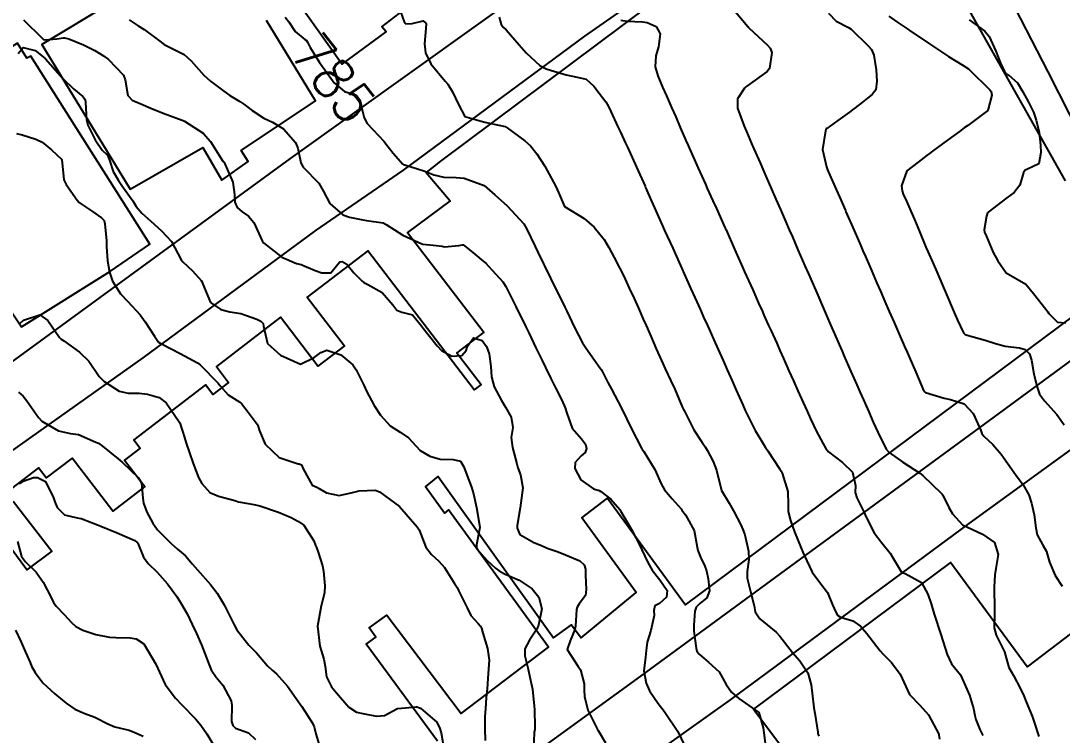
# Model space of a CAD drawing. Header units: metres. Extents: x 318500 to 325275, y 7408834 to 7428799.
# Drawn here: x 321521.6 to 321625.1, y 7423333.9 to 7423404.9 of the extents above; entities that cross this region are included whole.
import ezdxf
from ezdxf.enums import TextEntityAlignment as Align

# ---------------------------------------------------------------- set-up
doc = ezdxf.new("R2010")
doc.units = ezdxf.units.M
doc.header["$MEASUREMENT"] = 0
for name, color, linetype in [('Cotas', 45, 'Continuous'), ('Curvas de Nivel 1m', 11, 'Continuous'), ('Curvas de Nivel 5m', 15, 'Continuous'), ('Edificações', 30, 'Continuous'), ('Vias Primárias', 230, 'Continuous')]:
    doc.layers.add(name, color=color, linetype=linetype)
doc.styles.add('Style-STANDARD', font='STANDARD.shx')

msp = doc.modelspace()

# ---------------------------------------------------------------- linework, layer by layer
at = {"layer": 'Curvas de Nivel 1m', "flags": 128}
for points, elevation in [([(321559.02, 7423406.68), (321559.7, 7423404.81), (321559.76, 7423404.67), (321559.84, 7423404.61), (321560.49, 7423404.66), (321561.57, 7423404.92), (321561.84, 7423404.69), (321561.86, 7423404.64), (321561.84, 7423404.16), (321561.7, 7423402.64), (321561.81, 7423401.74), (321562.32, 7423400.63), (321563.76, 7423398.92), (321564.02, 7423398.61), (321564.49, 7423397.86), (321565.09, 7423396.6), (321565.72, 7423395.4), (321567.35, 7423394.94), (321567.71, 7423394.85), (321569.11, 7423394.54), (321569.71, 7423394.42), (321569.94, 7423394.29), (321571.69, 7423392.99), (321572.23, 7423392.5), (321572.89, 7423391.71), (321573.66, 7423390.48), (321574.75, 7423388.46), (321575.04, 7423387.87), (321575.61, 7423386.45), (321577.59, 7423385.26), (321578.56, 7423384.42), (321579.56, 7423383.2), (321580.04, 7423382.39), (321580.55, 7423381.39), (321581.09, 7423380.38), (321581.52, 7423379.53), (321582.05, 7423378.36), (321582.54, 7423377.31), (321582.97, 7423376.35), (321583.46, 7423375.28), (321583.74, 7423374.64), (321583.87, 7423374.34), (321584.21, 7423373.57), (321584.75, 7423372.33), (321585.4, 7423370.86), (321585.65, 7423370.32), (321586.2, 7423369.13), (321586.58, 7423368.3), (321587.34, 7423366.57), (321587.46, 7423366.29), (321587.58, 7423366.05), (321588.48, 7423364.28), (321589.3, 7423363.01), (321589.61, 7423362.58), (321589.8, 7423362.26), (321590.4, 7423361.13), (321590.75, 7423360.25), (321591.23, 7423358.24), (321591.99, 7423357), (321592.43, 7423356.22), (321593.19, 7423354.78), (321593.43, 7423354.21), (321593.55, 7423353.83), (321593.92, 7423352.2), (321593.97, 7423351.38), (321593.79, 7423350.2), (321593.79, 7423349.54), (321594.13, 7423348.2), (321594.48, 7423346.79), (321594.57, 7423346.19), (321595.06, 7423345.49), (321595.77, 7423344.89), (321596.67, 7423344.17), (321597.04, 7423343.77), (321598.28, 7423342.14), (321599.01, 7423341.33), (321599.82, 7423340.12), (321600.15, 7423338.95), (321600.24, 7423338.12), (321600.42, 7423336.64), (321600.5, 7423336.11), (321600.81, 7423334.22), (321600.83, 7423334.11), (321600.92, 7423333.84)], 784), ([(321592.27, 7423406.24), (321593.85, 7423404.34), (321593.9, 7423404.27), (321593.95, 7423404.22), (321595.82, 7423402.5), (321596.09, 7423402.19), (321596.23, 7423401.77), (321596.02, 7423400.19), (321595.79, 7423399.89), (321594.58, 7423399.01), (321593.77, 7423398.42), (321593.66, 7423398.34), (321593.52, 7423398.22), (321592.83, 7423397.15), (321592.84, 7423396.23), (321593.48, 7423394.46), (321593.58, 7423394.22), (321593.71, 7423393.93), (321594.23, 7423392.74), (321594.46, 7423392.21), (321595.08, 7423390.79), (321595.34, 7423390.19), (321595.65, 7423389.48), (321596.21, 7423388.18), (321596.64, 7423387.2), (321597.09, 7423386.17), (321597.59, 7423385.02), (321597.97, 7423384.16), (321598.28, 7423383.44), (321598.84, 7423382.15), (321599.53, 7423380.56), (321599.66, 7423380.27), (321599.72, 7423380.14), (321599.88, 7423379.78), (321600.6, 7423378.12), (321601.47, 7423376.11), (321602.08, 7423374.72), (321602.35, 7423374.1), (321603.07, 7423372.44), (321603.23, 7423372.08), (321603.41, 7423371.65), (321604.1, 7423370.07), (321604.68, 7423368.76), (321604.99, 7423368.06), (321605.36, 7423367.26), (321605.89, 7423366.05), (321606.33, 7423365.04), (321606.78, 7423364.04), (321606.95, 7423363.68), (321607.3, 7423362.98), (321607.62, 7423362.35), (321607.91, 7423362.02), (321609.28, 7423361.06), (321610.94, 7423359.98), (321611.26, 7423359.74), (321613.11, 7423357.95), (321613.17, 7423357.89), (321613.23, 7423357.78), (321613.84, 7423356.56), (321614.2, 7423355.94), (321615.19, 7423354.82), (321617.18, 7423353.9), (321618.37, 7423353.08), (321618.74, 7423351.88), (321618.51, 7423350.51), (321618.41, 7423349.88), (321618.36, 7423348.63), (321618.35, 7423347.88), (321618.38, 7423347.17), (321618.37, 7423345.88), (321618.35, 7423344.59), (321618.53, 7423343.88), (321619.04, 7423342.88), (321619.39, 7423342.23), (321619.47, 7423341.86), (321619.82, 7423340.67), (321620.27, 7423339.85), (321620.98, 7423338.55), (321621.3, 7423337.84), (321621.53, 7423337.26), (321622.11, 7423335.82), (321622.33, 7423335.22), (321622.78, 7423333.81)], 781), ([(321521.84, 7423405.03), (321523.73, 7423403.15), (321523.82, 7423403.07), (321523.95, 7423403.02), (321525.14, 7423403.13), (321525.82, 7423403.22), (321525.92, 7423403.22), (321526.33, 7423403.11), (321527.81, 7423402.54), (321528.93, 7423401.95), (321529.8, 7423401.42), (321530.28, 7423401.06), (321531.77, 7423399.5), (321531.93, 7423399.04), (321532.22, 7423397.5), (321532.63, 7423397.03), (321533.73, 7423396.56), (321534.51, 7423396.22), (321535.72, 7423395.73), (321537.61, 7423395.06), (321537.71, 7423395.02), (321537.83, 7423394.96), (321539.69, 7423393.76), (321540.44, 7423392.92), (321541.66, 7423390.98), (321541.69, 7423390.94), (321541.74, 7423390.91), (321541.86, 7423390.71), (321542.66, 7423388.89), (321542.83, 7423387.67), (321542.85, 7423386.89), (321543.08, 7423386.38), (321543.59, 7423385.94), (321544.21, 7423385.49), (321544.73, 7423384.86), (321545.55, 7423383.05), (321545.7, 7423382.85), (321547.53, 7423381.42), (321548.98, 7423380.81), (321549.43, 7423380.71), (321549.52, 7423380.68), (321550.83, 7423380.1), (321551.51, 7423379.87), (321552.39, 7423379.88), (321553.1, 7423380.75), (321553.3, 7423380.98), (321553.52, 7423380.99), (321553.97, 7423380.74), (321554.67, 7423379.89), (321555.5, 7423379.03), (321555.68, 7423378.9), (321556.08, 7423378.71), (321557.49, 7423377.93), (321558.57, 7423376.68), (321558.96, 7423376.17), (321559.46, 7423375.96), (321560.51, 7423375.71), (321561.38, 7423374.64), (321561.45, 7423374.53), (321562.98, 7423372.62), (321563.41, 7423372.14), (321564.41, 7423371.59), (321565.41, 7423371.66), (321565.84, 7423372.16), (321565.99, 7423372.58), (321566.58, 7423373.42), (321567.43, 7423373.15), (321567.86, 7423372.55), (321568.12, 7423371.84), (321568.31, 7423370.55), (321568.38, 7423369.54), (321568.63, 7423368.54), (321569.35, 7423367.19), (321569.75, 7423366.53), (321570.32, 7423365.53), (321570.49, 7423364.52), (321570.31, 7423363.51), (321570.47, 7423362.52), (321570.87, 7423360.91), (321570.99, 7423360.51), (321571.25, 7423359.79), (321571.47, 7423358.51), (321571.21, 7423356.51), (321570.92, 7423354.78), (321570.92, 7423354.51), (321571.17, 7423353.88), (321572.56, 7423353.09), (321573.16, 7423352.84), (321573.99, 7423352.47), (321574.89, 7423352.19), (321575.15, 7423352.1), (321575.74, 7423351.85), (321577.14, 7423351.25), (321577.57, 7423350.86), (321577.71, 7423350.42), (321577.71, 7423349.83), (321577.77, 7423348.42), (321577.7, 7423347.81), (321577.08, 7423346.99), (321576.87, 7423346.64), (321576.83, 7423346.43), (321576.71, 7423344.78), (321576.65, 7423344.43), (321576.18, 7423343.29), (321575.9, 7423342.44), (321576.99, 7423340.76), (321577.2, 7423340.43), (321577.57, 7423339.02), (321577.59, 7423338.42), (321577.6, 7423337.78), (321577.95, 7423336.41), (321578.91, 7423334.5), (321578.96, 7423334.4), (321579.69, 7423333.18)], 787), ([(321532.34, 7423405.03), (321533.23, 7423404.42), (321533.83, 7423404.04), (321535.25, 7423403), (321535.81, 7423402.56), (321536.62, 7423402.17), (321537.8, 7423401.57), (321538.52, 7423400.95), (321539.77, 7423399.53), (321540.43, 7423398.92), (321541.75, 7423397.94), (321542.36, 7423397.51), (321543.35, 7423396.89), (321543.74, 7423396.63), (321544.58, 7423396.01), (321545.72, 7423395.25), (321546.58, 7423394.84), (321547.7, 7423394.18), (321548.89, 7423392.81), (321549.11, 7423392.25), (321549.42, 7423390.8), (321549.65, 7423390.39), (321551.21, 7423388.78), (321551.62, 7423388.02), (321552.29, 7423386.76), (321553.59, 7423385.63), (321554.25, 7423385.4), (321555.58, 7423385.15), (321555.95, 7423385.08), (321557.58, 7423384.85), (321557.88, 7423384.69), (321559.56, 7423383.6), (321561.43, 7423382.77), (321561.55, 7423382.73), (321562.58, 7423382.62), (321563.45, 7423382.51), (321563.55, 7423382.49), (321563.7, 7423382.45), (321565.13, 7423382.59), (321565.5, 7423382.65), (321565.55, 7423382.64), (321565.65, 7423382.59), (321566.7, 7423381.73), (321567.53, 7423381.03), (321567.79, 7423380.82), (321568.08, 7423380.55), (321569.51, 7423378.99), (321569.79, 7423378.53), (321570.09, 7423377.92), (321570.79, 7423376.52), (321571.46, 7423375.18), (321571.68, 7423374.73), (321571.79, 7423374.5), (321572.1, 7423373.84), (321572.75, 7423372.49), (321573.4, 7423371.15), (321573.73, 7423370.47), (321574.28, 7423369.37), (321574.73, 7423368.46), (321575.35, 7423367.21), (321575.69, 7423366.45), (321575.85, 7423365.93), (321576.39, 7423364.44), (321577.3, 7423363.39), (321577.73, 7423362.86), (321577.82, 7423362.42), (321577.68, 7423362.02), (321577.28, 7423361.7), (321576.67, 7423361.04), (321576.65, 7423360.44), (321577.24, 7423359.29), (321578.51, 7423358.41), (321579.06, 7423358.23), (321579.23, 7423358.16), (321580.22, 7423357.38), (321581.12, 7423356.37), (321581.21, 7423356.23), (321582.3, 7423354.36), (321583.16, 7423352.7), (321583.32, 7423352.35), (321583.9, 7423351.1), (321584.35, 7423350.33), (321585.12, 7423349.36), (321585.82, 7423348.31), (321585.76, 7423347.64), (321585.08, 7423347.02), (321584.62, 7423346.78), (321584.52, 7423346.33), (321584.54, 7423345.81), (321584.2, 7423344.33), (321583.85, 7423343.16), (321583.73, 7423342.34), (321583.67, 7423341.68), (321583.53, 7423340.34), (321583.73, 7423339.09), (321584.09, 7423338.33), (321584.95, 7423337.07), (321585.52, 7423336.31), (321586.91, 7423334.29), (321587.84, 7423332.28)], 786), ([(321569.13, 7423405.27), (321569.32, 7423404.54), (321569.57, 7423404.26), (321569.83, 7423404.03), (321571.12, 7423402.52), (321571.81, 7423401.73), (321573.16, 7423400.49), (321573.79, 7423400.16), (321574.25, 7423400.01), (321575.78, 7423399.55), (321576.9, 7423399.31), (321577.77, 7423399.11), (321578.54, 7423398.42), (321579.08, 7423397.73), (321579.74, 7423396.85), (321580, 7423396.4), (321580.24, 7423395.89), (321580.94, 7423394.38), (321581.18, 7423393.86), (321581.69, 7423392.77), (321581.88, 7423392.37), (321582.04, 7423392.01), (321582.78, 7423390.36), (321583.63, 7423388.48), (321583.69, 7423388.35), (321584.28, 7423387.01), (321584.58, 7423386.34), (321585.36, 7423384.54), (321585.46, 7423384.32), (321585.58, 7423384.07), (321586.39, 7423382.31), (321586.75, 7423381.51), (321587.29, 7423380.29), (321587.52, 7423379.76), (321588.19, 7423378.28), (321588.78, 7423376.98), (321589.1, 7423376.27), (321589.22, 7423376.02), (321589.46, 7423375.47), (321589.83, 7423374.64), (321590, 7423374.26), (321590.49, 7423373.2), (321590.92, 7423372.25), (321591.4, 7423371.16), (321591.81, 7423370.23), (321592.29, 7423369.14), (321592.7, 7423368.22), (321593.35, 7423366.75), (321593.59, 7423366.21), (321593.81, 7423365.73), (321594.57, 7423364.2), (321595.3, 7423363), (321595.62, 7423362.51), (321595.83, 7423362.18), (321597.05, 7423360.38), (321597.18, 7423360.16), (321597.26, 7423359.98), (321597.82, 7423358.15), (321597.88, 7423356.82), (321597.88, 7423356.15), (321598.08, 7423355.27), (321598.51, 7423354.14), (321599.16, 7423352.51), (321599.33, 7423352.13), (321599.47, 7423351.81), (321600.25, 7423350.12), (321601.11, 7423348.98), (321601.76, 7423348.1), (321602.28, 7423346.9), (321602.64, 7423346.09), (321602.81, 7423345.83), (321603.07, 7423345.66), (321604.3, 7423345.3), (321605.06, 7423344.78), (321605.68, 7423344.04), (321607.02, 7423342.3), (321607.28, 7423342.03), (321608.15, 7423341.16), (321609, 7423340), (321609.94, 7423337.99), (321610.95, 7423336.92), (321611.83, 7423335.96), (321612.83, 7423334.04), (321612.86, 7423333.95), (321612.91, 7423333.53)], 783), ([(321581.24, 7423404.99), (321581.85, 7423404.88), (321583.38, 7423404.83), (321583.85, 7423404.76), (321584.73, 7423404.34), (321585.14, 7423403.63), (321584.97, 7423402.33), (321584.7, 7423401.44), (321584.63, 7423400.34), (321584.89, 7423399.44), (321585.38, 7423398.33), (321585.76, 7423397.46), (321586.26, 7423396.31), (321586.68, 7423395.36), (321587.14, 7423394.31), (321587.7, 7423393.02), (321587.91, 7423392.52), (321588.01, 7423392.3), (321588.28, 7423391.7), (321588.91, 7423390.28), (321589.64, 7423388.67), (321589.82, 7423388.27), (321590.38, 7423387.03), (321590.73, 7423386.25), (321591.58, 7423384.37), (321591.64, 7423384.24), (321591.69, 7423384.13), (321592.52, 7423382.23), (321593.31, 7423380.44), (321593.41, 7423380.22), (321593.53, 7423379.97), (321594.34, 7423378.2), (321595.03, 7423376.64), (321595.23, 7423376.19), (321595.3, 7423376.02), (321595.46, 7423375.66), (321595.92, 7423374.65), (321596.13, 7423374.18), (321596.73, 7423372.87), (321597.04, 7423372.17), (321597.41, 7423371.36), (321597.94, 7423370.15), (321598.38, 7423369.14), (321598.83, 7423368.14), (321599.35, 7423367), (321599.76, 7423366.13), (321600.1, 7423365.35), (321600.68, 7423364.12), (321601.3, 7423362.96), (321601.6, 7423362.41), (321601.88, 7423362.1), (321603.27, 7423361.02), (321604.26, 7423360.06), (321604.55, 7423358.75), (321604.53, 7423358.06), (321604.68, 7423357.51), (321605.21, 7423356.46), (321605.42, 7423356.05), (321605.58, 7423355.67), (321606.41, 7423354.04), (321607.17, 7423353.04), (321607.99, 7423352.02), (321608.43, 7423351.3), (321609.13, 7423350.13), (321609.21, 7423350.08), (321609.51, 7423349.99), (321611.12, 7423349.09), (321611.75, 7423347.96), (321612.07, 7423346.98), (321612.38, 7423345.96), (321613.05, 7423343.95), (321613.69, 7423341.94), (321614.11, 7423341.03), (321615, 7423339.92), (321615.88, 7423337.91), (321616.28, 7423336.57), (321616.43, 7423335.9), (321616.54, 7423335.5), (321616.93, 7423334.51), (321617.21, 7423333.89)], 782), ([(321607.86, 7423405.37), (321608.67, 7423404.83), (321609.85, 7423404.03), (321609.9, 7423404), (321611.83, 7423402.68), (321612.9, 7423401.96), (321613.81, 7423401.37), (321615.18, 7423400.55), (321615.79, 7423400.15), (321616.03, 7423399.92), (321617.77, 7423398.19), (321617.92, 7423398.05), (321618.04, 7423397.9), (321618.12, 7423397.54), (321617.74, 7423396.13), (321617.67, 7423395.97), (321617.59, 7423395.9), (321616.53, 7423395.11), (321615.72, 7423394.52), (321615.37, 7423394.27), (321614.91, 7423393.93), (321613.7, 7423393.05), (321612.23, 7423391.97), (321611.92, 7423391.74), (321611.68, 7423391.56), (321610.79, 7423390.87), (321609.66, 7423390), (321609.14, 7423388.51), (321609.19, 7423388.01), (321609.31, 7423387.69), (321609.62, 7423387), (321610.06, 7423386), (321610.41, 7423385.18), (321610.91, 7423383.99), (321611.56, 7423382.44), (321611.76, 7423381.98), (321612.3, 7423380.73), (321612.63, 7423379.96), (321613.5, 7423377.95), (321614.38, 7423375.94), (321614.71, 7423375.18), (321615.3, 7423373.92), (321615.45, 7423373.76), (321615.67, 7423373.69), (321617.44, 7423373.19), (321618.48, 7423372.84), (321619.43, 7423372.59), (321620.87, 7423372.41), (321621.43, 7423372.24), (321621.87, 7423371.84), (321622.06, 7423371.19), (321622.3, 7423369.83), (321622.6, 7423368.6), (321622.87, 7423367.82), (321623.36, 7423367.16), (321624.57, 7423365.8), (321625.32, 7423364.77)], 779), ([(321615.86, 7423405.03), (321617.43, 7423403.9), (321617.84, 7423403.37), (321618.5, 7423401.89), (321618.96, 7423400.72), (321619.37, 7423399.88), (321619.57, 7423399.66), (321619.79, 7423399.5), (321620.66, 7423398.74), (321621.21, 7423397.85), (321621.75, 7423396.83), (321622.26, 7423395.83), (321622.53, 7423395.03), (321622.83, 7423393.83), (321622.97, 7423392.55), (321623, 7423391.83), (321622.79, 7423390.71), (321621.66, 7423390.16), (321621.42, 7423390.09), (321621.26, 7423389.85), (321620.9, 7423388.59), (321620.32, 7423387.86), (321619.62, 7423387.34), (321617.74, 7423385.9), (321617.69, 7423385.82), (321617.6, 7423385.49), (321617.34, 7423384.14), (321617.39, 7423383.9), (321617.57, 7423383.47), (321618.26, 7423381.89), (321618.71, 7423381.05), (321619.53, 7423379.87), (321621.51, 7423378.74), (321622.26, 7423377.83), (321623.48, 7423376.25), (321623.67, 7423376.01), (321623.79, 7423375.82), (321624.63, 7423374.97), (321625.46, 7423374.89)], 778), ([(321521.31, 7423401.67), (321521.81, 7423402.25), (321523.01, 7423401.95), (321523.79, 7423401.35), (321524.02, 7423401.15), (321525.76, 7423399.18), (321525.81, 7423399.12), (321526.79, 7423398.15), (321527.74, 7423397.38), (321527.96, 7423397.09), (321528.01, 7423396.81), (321528.09, 7423395.09), (321528.24, 7423394.54), (321528.95, 7423393.08), (321529.67, 7423392.07), (321530.17, 7423391.57), (321530.39, 7423391.06), (321530.75, 7423389.94), (321531.27, 7423389.05), (321531.62, 7423388.56), (321532.71, 7423387.02), (321533.05, 7423386.47), (321533.59, 7423385.8), (321534.51, 7423385), (321535.57, 7423384.06), (321536.54, 7423382.98), (321537.52, 7423381.17), (321537.67, 7423380.96), (321538.64, 7423380.07), (321539.5, 7423379.12), (321539.61, 7423378.93), (321539.66, 7423378.76), (321540.42, 7423376.92), (321541.46, 7423376.22), (321542.34, 7423376.01), (321543.45, 7423375.83), (321545.04, 7423375.26), (321545.44, 7423375.06), (321545.66, 7423374.85), (321545.71, 7423374.58), (321546.08, 7423372.84), (321547.4, 7423371.69), (321549.39, 7423370.8), (321550.73, 7423371.45), (321551.41, 7423371.97), (321552, 7423372.18), (321553.4, 7423371.72), (321554.58, 7423370.73), (321554.91, 7423370.25), (321555.38, 7423369.32), (321555.58, 7423368.92), (321555.67, 7423368.72), (321555.95, 7423368.12), (321556.69, 7423366.7), (321557.33, 7423365.72), (321558.3, 7423364.68), (321559.3, 7423364.03), (321560.13, 7423363.49), (321560.88, 7423362.65), (321561.28, 7423362.23), (321562.25, 7423361.65), (321563.27, 7423361.36), (321564.54, 7423361.33), (321565.27, 7423361.15), (321565.63, 7423360.58), (321565.86, 7423359.97), (321566.37, 7423358.57), (321566.57, 7423357.92), (321566.89, 7423356.56), (321567.18, 7423354.8), (321567.2, 7423354.56), (321567.21, 7423354.53), (321567.18, 7423354.39), (321566.86, 7423352.86), (321566.88, 7423352.56), (321566.97, 7423352.39), (321567.15, 7423352.18), (321567.91, 7423351.32), (321568.76, 7423350.54), (321569.13, 7423350.25), (321569.66, 7423349.98), (321571.11, 7423349.33), (321572.4, 7423348.49), (321573.09, 7423347.66), (321573.36, 7423346.48), (321573.05, 7423344.85), (321572.87, 7423344.48), (321572.16, 7423343.37), (321571.69, 7423342.5), (321571.68, 7423341.83), (321572.01, 7423340.49), (321572.19, 7423339.7), (321572.43, 7423338.49), (321572.61, 7423336.82), (321572.63, 7423336.48), (321572.68, 7423334.72), (321572.67, 7423334.48), (321572.62, 7423334.2), (321572.53, 7423332.49)], 788), ([(321521.14, 7423393.73), (321521.69, 7423393.57), (321523.06, 7423393.16), (321523.68, 7423392.85), (321524.62, 7423392.09), (321525.66, 7423391.12), (321525.86, 7423389.12), (321526.09, 7423388.64), (321527.18, 7423387.1), (321527.37, 7423386.86), (321527.6, 7423386.69), (321528.7, 7423385.97), (321529.58, 7423385.33), (321529.73, 7423385.21), (321529.84, 7423385.07), (321529.91, 7423384.73), (321530.1, 7423383.06), (321530.1, 7423382.5), (321530.17, 7423381.06), (321530.38, 7423379.93), (321530.67, 7423379.05), (321531.48, 7423377.78), (321532.22, 7423377.03), (321533.45, 7423375.7), (321533.93, 7423375.01), (321534.85, 7423373.57), (321535.26, 7423372.99), (321535.42, 7423372.87), (321535.63, 7423372.77), (321537.4, 7423371.87), (321539.14, 7423370.93), (321539.39, 7423370.74), (321541.18, 7423368.91), (321541.36, 7423368.68), (321542.19, 7423367.74), (321543.34, 7423367.02), (321543.43, 7423366.97), (321543.51, 7423366.88), (321544.17, 7423366.03), (321545.07, 7423364.85), (321545.15, 7423364.69), (321545.3, 7423364.17), (321545.86, 7423362.84), (321547.27, 7423361.54), (321549.15, 7423360.91), (321549.26, 7423360.9), (321549.47, 7423360.8), (321549.65, 7423360.4), (321550.55, 7423358.78), (321551.01, 7423358.56), (321551.23, 7423358.45), (321551.96, 7423358.02), (321553.22, 7423357.74), (321554.55, 7423358.06), (321555.22, 7423358.22), (321556.8, 7423358.28), (321557.22, 7423358.12), (321559.21, 7423356.67), (321560.99, 7423354.64), (321561.18, 7423354.32), (321561.85, 7423352.63), (321562.39, 7423351.87), (321563.14, 7423351.21), (321563.69, 7423350.6), (321564.7, 7423349), (321564.94, 7423348.59), (321565.1, 7423348.32), (321565.95, 7423346.58), (321566.31, 7423345.82), (321567.05, 7423345.02), (321567.27, 7423344.77), (321567.36, 7423344.56), (321567.51, 7423344.08), (321567.97, 7423342.55), (321568.14, 7423341.4), (321568.08, 7423340.54), (321568, 7423339.56), (321567.93, 7423338.55), (321567.84, 7423337.66), (321567.76, 7423336.55), (321567.7, 7423335.78), (321567.69, 7423334.55), (321567.75, 7423333.4)], 789), ([(321521.35, 7423368.02), (321521.79, 7423367.61), (321522.18, 7423367.16), (321523.32, 7423365.49), (321523.67, 7423365.14), (321525.3, 7423364.16), (321526.5, 7423363.9), (321527.29, 7423363.81), (321529.02, 7423363.06), (321529.2, 7423362.99), (321529.28, 7423362.95), (321529.68, 7423362.65), (321531.26, 7423361.39), (321531.46, 7423361.24), (321531.67, 7423361.03), (321533.24, 7423359.52), (321533.58, 7423359), (321533.69, 7423357.48), (321533.75, 7423357), (321534.1, 7423356.09), (321534.69, 7423354.99), (321535.17, 7423354.33), (321536.52, 7423352.97), (321537.14, 7423352.43), (321537.93, 7423351.74), (321538.63, 7423350.94), (321539.12, 7423350.37), (321540.44, 7423348.91), (321541.09, 7423348.03), (321541.77, 7423346.89), (321542.53, 7423345.41), (321542.79, 7423344.88), (321543.04, 7423344.4), (321544.24, 7423342.86), (321545.01, 7423342.11), (321546.1, 7423340.83), (321546.55, 7423340.39), (321546.98, 7423340.03), (321548.07, 7423338.81), (321548.95, 7423337.57), (321549.5, 7423336.79), (321550.57, 7423335.12), (321550.72, 7423334.77), (321550.76, 7423334.62), (321550.9, 7423334.08), (321551.2, 7423333.07)], 791), ([(321521.44, 7423358.95), (321521.79, 7423359.16), (321522.83, 7423359.55), (321523.24, 7423359.53), (321524.01, 7423359.13), (321524.83, 7423357.5), (321524.95, 7423357.12), (321525.19, 7423356.54), (321525.91, 7423355.83), (321527.18, 7423355.53), (321527.56, 7423355.46), (321528.61, 7423355.07), (321529.18, 7423354.84), (321529.54, 7423354.7), (321531.16, 7423354.04), (321532.89, 7423353.28), (321533.15, 7423353.08), (321533.19, 7423353.01), (321533.76, 7423351.63), (321534.23, 7423350.99), (321535.12, 7423350.13), (321536.16, 7423348.97), (321537.08, 7423347.71), (321537.55, 7423346.95), (321538.1, 7423345.98), (321538.62, 7423344.94), (321539.04, 7423344.02), (321539.52, 7423342.92), (321539.88, 7423342.04), (321540.29, 7423340.91), (321540.49, 7423340.41), (321540.98, 7423339.7), (321541.66, 7423338.89), (321542.48, 7423337.35), (321542.55, 7423336.88), (321542.5, 7423335.3), (321542.64, 7423334.88), (321542.91, 7423334.63), (321544.2, 7423334.16), (321544.9, 7423333.49)], 792), ([(321521.23, 7423353.17), (321521.65, 7423351.68), (321522.03, 7423351.16), (321523.11, 7423350.13), (321523.8, 7423349.13), (321524.58, 7423347.62), (321524.82, 7423347.12), (321525.07, 7423346.75), (321525.87, 7423345.92), (321526.64, 7423345.1), (321527.04, 7423344.74), (321527.74, 7423344.38), (321529.03, 7423343.92), (321530.39, 7423343.68), (321531.03, 7423343.64), (321532.43, 7423343.61), (321533.03, 7423343.51), (321533.8, 7423343), (321534.99, 7423340.98), (321535.92, 7423338.97), (321536.95, 7423337.61), (321537.58, 7423336.95), (321538.92, 7423335.54), (321539.45, 7423334.92), (321540.06, 7423334.07), (321540.75, 7423332.9)], 793), ([(321521.04, 7423344.38), (321521.6, 7423343.16), (321522.04, 7423342.19), (321522.49, 7423341.15), (321522.64, 7423340.8), (321522.98, 7423340.16), (321523.75, 7423339.13), (321524.95, 7423338.03), (321526.09, 7423337.1), (321526.93, 7423336.51), (321527.93, 7423336.07), (321528.92, 7423335.73), (321530.23, 7423335.05), (321530.91, 7423334.77), (321532.33, 7423334.44), (321532.9, 7423334.2), (321533.72, 7423333.82)], 794)]:
    msp.add_lwpolyline(points, dxfattribs=dict(at, elevation=elevation))
at = {"layer": 'Curvas de Nivel 5m', "flags": 128}
for points, elevation in [([(321601.87, 7423405.67), (321602.65, 7423404.89), (321603.85, 7423404.25), (321604.14, 7423404.08), (321605.83, 7423402.44), (321606.14, 7423402.06), (321606.38, 7423401.49), (321606.61, 7423400.05), (321606.67, 7423398.93), (321606.59, 7423398.05), (321606.23, 7423397.58), (321605.76, 7423397.22), (321605.1, 7423396.71), (321604.27, 7423396.07), (321603.96, 7423395.85), (321603.73, 7423395.68), (321602.81, 7423395.01), (321601.71, 7423394.21), (321601.65, 7423394.17), (321601.61, 7423394.11), (321601.56, 7423393.97), (321601.28, 7423392.12), (321601.66, 7423390.4), (321601.79, 7423390.11), (321601.89, 7423389.87), (321602.66, 7423388.09), (321602.96, 7423387.42), (321603.55, 7423386.08), (321603.61, 7423385.94), (321604.42, 7423384.07), (321605.08, 7423382.54), (321605.29, 7423382.06), (321605.54, 7423381.49), (321605.98, 7423380.5), (321606.18, 7423380.05), (321606.69, 7423378.86), (321607.05, 7423378.04), (321607.48, 7423377.03), (321607.92, 7423376.02), (321608.39, 7423374.95), (321608.8, 7423374.01), (321609.43, 7423372.57), (321609.68, 7423372), (321609.89, 7423371.52), (321610.55, 7423369.99), (321611.37, 7423368.12), (321611.43, 7423368.04), (321611.52, 7423367.98), (321613.36, 7423367.41), (321614.01, 7423367.29), (321615.35, 7423366.84), (321616.25, 7423365.91), (321617.01, 7423364.21), (321617.12, 7423363.9), (321617.31, 7423363.63), (321618.21, 7423362.8), (321619.03, 7423361.87), (321619.28, 7423361.51), (321620.47, 7423359.85), (321621.24, 7423358.82), (321621.78, 7423357.83), (321622.06, 7423356.99), (321622.33, 7423355.83), (321622.48, 7423354.54), (321622.63, 7423353.83), (321623.17, 7423352.8), (321623.54, 7423352.19), (321623.66, 7423351.81), (321623.84, 7423351.12), (321624.41, 7423349.8), (321625.11, 7423348.74)], 780), ([(321547.85, 7423405.28), (321548.21, 7423404.82), (321548.86, 7423403.84), (321549.82, 7423403.06), (321549.98, 7423402.96), (321550.08, 7423402.8), (321550.33, 7423402.27), (321551.26, 7423400.78), (321551.78, 7423400.06), (321552.71, 7423398.76), (321553.75, 7423397.89), (321554.63, 7423397.62), (321555.34, 7423396.73), (321555.72, 7423395.29), (321556.01, 7423394.72), (321557.68, 7423392.92), (321557.87, 7423392.69), (321558.58, 7423391.77), (321559.54, 7423390.67), (321559.66, 7423390.61), (321559.74, 7423390.59), (321561.65, 7423390), (321562.65, 7423389.62), (321563.64, 7423389.37), (321564.87, 7423389.36), (321565.64, 7423389.28), (321567.63, 7423388.56), (321568.71, 7423387.64), (321569.61, 7423386.84), (321569.94, 7423386.53), (321571.58, 7423384.74), (321571.73, 7423384.51), (321571.88, 7423384.2), (321572.72, 7423382.49), (321572.99, 7423381.93), (321573.53, 7423380.78), (321573.63, 7423380.58), (321573.68, 7423380.48), (321573.83, 7423380.17), (321574.67, 7423378.46), (321575.48, 7423376.84), (321575.67, 7423376.45), (321575.85, 7423376.06), (321576.63, 7423374.44), (321577.43, 7423372.93), (321577.76, 7423372.42), (321578.61, 7423371.2), (321579.18, 7423370.4), (321579.26, 7423370.27), (321579.39, 7423370.03), (321579.95, 7423368.96), (321580.26, 7423368.39), (321581.34, 7423366.37), (321582.28, 7423364.36), (321583.29, 7423362.46), (321583.33, 7423362.39), (321583.36, 7423362.35), (321583.5, 7423362.13), (321584.6, 7423360.33), (321585.24, 7423358.91), (321585.57, 7423358.31), (321586.33, 7423357.41), (321587.21, 7423356.41), (321587.3, 7423356.29), (321587.65, 7423355.84), (321588.52, 7423354.28), (321588.83, 7423352.6), (321588.88, 7423352.27), (321589.14, 7423351.63), (321589.58, 7423350.71), (321589.74, 7423350.26), (321589.91, 7423349.47), (321590.03, 7423348.26), (321589.77, 7423347.58), (321589.08, 7423347.03), (321588.71, 7423346.64), (321588.6, 7423346.27), (321588.48, 7423344.85), (321588.47, 7423344.28), (321588.71, 7423342.58), (321588.79, 7423342.27), (321589.02, 7423341.98), (321589.94, 7423341.19), (321590.99, 7423340.24), (321591.71, 7423338.96), (321592.24, 7423338.22), (321592.96, 7423337.56), (321594.94, 7423336.19), (321595.39, 7423334.66), (321595.44, 7423334.18), (321595.6, 7423332.88)], 785), ([(321521.44, 7423374.8), (321521.84, 7423375.16), (321523.45, 7423375.71), (321524.24, 7423375.13), (321525.42, 7423373.44), (321525.58, 7423373.28), (321525.83, 7423373.11), (321527.4, 7423371.98), (321528.34, 7423371.08), (321529.37, 7423369.57), (321529.84, 7423369.06), (321531.35, 7423368.12), (321532.23, 7423367.91), (321533.35, 7423367.9), (321534.18, 7423367.83), (321535.34, 7423367.48), (321536.01, 7423366.97), (321537.31, 7423365.07), (321537.37, 7423364.96), (321537.84, 7423363.51), (321538.02, 7423362.95), (321538.33, 7423362), (321538.69, 7423360.94), (321539.24, 7423359.52), (321539.55, 7423358.93), (321540.36, 7423358.05), (321541.22, 7423357.68), (321542.85, 7423357.25), (321543.21, 7423357.12), (321543.4, 7423357.07), (321544.74, 7423356.86), (321545.21, 7423356.76), (321545.34, 7423356.72), (321547.2, 7423356.1), (321548.46, 7423355.55), (321549.19, 7423355.16), (321549.7, 7423354.79), (321550.69, 7423353.25), (321550.88, 7423352.77), (321550.96, 7423352.58), (321551.14, 7423352.12), (321551.57, 7423350.77), (321551.65, 7423350.24), (321551.81, 7423348.76), (321551.76, 7423348.09), (321551.44, 7423346.77), (321551.05, 7423344.77), (321551.31, 7423342.77), (321551.71, 7423341.47), (321551.83, 7423340.76), (321551.95, 7423339.73), (321552.45, 7423338.75), (321552.96, 7423338.13), (321554.18, 7423336.73), (321554.93, 7423336.23), (321555.57, 7423336.07), (321556.93, 7423335.82), (321557.73, 7423335.88), (321558.94, 7423336.54), (321559.03, 7423336.58), (321559.82, 7423336.66), (321560.84, 7423336.74), (321560.94, 7423336.74), (321561.3, 7423336.63), (321562.92, 7423335.23), (321563.22, 7423334.61), (321563.35, 7423334.16), (321563.64, 7423332.6)], 790)]:
    msp.add_lwpolyline(points, dxfattribs=dict(at, elevation=elevation))
at = {"layer": 'Edificações'}
for points in [[(321625.44, 7423389.01), (321610.95, 7423414.71)], [(321591.96, 7423412.39), (321563.29, 7423390.97), (321561.88, 7423389.85), (321564.25, 7423387.03), (321560.02, 7423383.89), (321567.62, 7423373.98), (321564.93, 7423371.92), (321567.34, 7423368.77), (321566.65, 7423368.24), (321556.06, 7423382.06), (321550.05, 7423377.45), (321553.75, 7423372.63), (321551.11, 7423370.6), (321547.38, 7423375.46), (321541.01, 7423370.58), (321542.23, 7423368.98), (321540.66, 7423367.77), (321539.92, 7423368.74), (321532.81, 7423363.28), (321533.45, 7423362.44), (321531.89, 7423361.25), (321533.9, 7423358.63), (321530.72, 7423356.19), (321526.67, 7423361.46), (321524.1, 7423359.49), (321523.32, 7423360.51), (321520.63, 7423358.45)], [(321530.73, 7423406.79), (321523.67, 7423402.56), (321532.43, 7423388.2), (321539.65, 7423392.33), (321541.57, 7423389.09), (321544.16, 7423390.93), (321543.49, 7423392.04), (321550.87, 7423396.98), (321546, 7423404.95)], [(321549.18, 7423406.71), (321553.53, 7423400.6), (321557.9, 7423403.82), (321557.46, 7423404.33), (321559.61, 7423405.96)], [(321562.99, 7423333.34), (321555.91, 7423342.96), (321556.88, 7423343.67), (321556.21, 7423344.59), (321557.95, 7423345.87), (321565.36, 7423336.09), (321574.05, 7423342.68), (321564.09, 7423356.32), (321563.71, 7423356), (321561.81, 7423358.6), (321563.08, 7423359.62), (321574.54, 7423343.61), (321576.32, 7423344.88), (321577.27, 7423343.61), (321582.74, 7423348.12), (321577.36, 7423355.54), (321579.91, 7423357.48), (321587.67, 7423346.87), (321630.84, 7423379.01)], [(321520.82, 7423357.19), (321524.65, 7423352.2), (321522.17, 7423350.36), (321517.92, 7423356.07)], [(321628.98, 7423346.32), (321621.63, 7423340.72), (321614, 7423351.09), (321594.42, 7423336.5), (321603.15, 7423324.92)]]:
    msp.add_lwpolyline(points, dxfattribs=at)
msp.add_lwpolyline([(321503.59, 7423377.72), (321504.84, 7423378.44), (321506.09, 7423376.28), (321505.25, 7423375.62), (321510.45, 7423368.21), (321516.44, 7423372.3), (321511.79, 7423379.05), (321513.23, 7423380.38), (321516.99, 7423374.62), (321520.31, 7423376.5), (321521.64, 7423374.51), (321530.5, 7423380.04), (321534.39, 7423382.71), (321522.55, 7423401.41), (321522.16, 7423401.2), (321521.23, 7423402.68), (321510.74, 7423396.25), (321507.66, 7423401.85), (321502.63, 7423398.91), (321509.86, 7423385.76), (321501.43, 7423380.81)], close=True, dxfattribs=at)
at = {"layer": 'Vias Primárias'}
for points in [[(323715.64, 7420145.55, 0), (323709.04, 7420132.94)], [(323831.09, 7420001.79, 0), (323833.84, 7420008.44, 0.220888)], [(321586.45, 7423409.57), (321577.62, 7423403.38), (321559.58, 7423390.06), (321550.86, 7423384.08), (321533.7, 7423371.43), (321512.92, 7423356.73), (321491.65, 7423341.14), (321472.23, 7423326.92), (321453.12, 7423313.43), (321451.35, 7423311.96, 0.342997), (321450.24, 7423306.92), (321460.04, 7423292.88), (321470.1, 7423279.08), (321479.14, 7423266.92, 0.427775), (321483.93, 7423267.1), (321536.15, 7423305.64), (321583.2, 7423339.8), (321618.88, 7423365.93), (321628.89, 7423373.29, 0.167631)]]:
    msp.add_lwpolyline(points, format="xyb", dxfattribs=at)
for points in [[(321441.27, 7423313.61), (321461.32, 7423327.88), (321497.24, 7423353.95), (321523.55, 7423373.13), (321548.39, 7423391.24), (321572.58, 7423408.56)], [(321631.24, 7423385.04), (321623.7, 7423399.85), (321619.38, 7423408.29)]]:
    msp.add_lwpolyline(points, dxfattribs=at)
msp.add_lwpolyline([(321485.76, 7423256.95), (321511.33, 7423221.18), (321514.3, 7423217.65, 0.234149), (321520.07, 7423215.14), (321557.11, 7423241.11), (321601.02, 7423272.08), (321645.98, 7423304.22), (321663.38, 7423316.53, 0.290391), (321664.87, 7423320.17), (321654.06, 7423342.25), (321640.26, 7423370.6, 0.415949), (321638.3, 7423371.27), (321615.83, 7423354.95), (321592.1, 7423337.43), (321571.72, 7423322.94), (321546.49, 7423304.34), (321523.87, 7423288.17), (321499.47, 7423270.23), (321486.38, 7423260.41, 0.393488)], format="xyb", close=True, dxfattribs=at)

# ---------------------------------------------------------------- texts
at = {"layer": 'Cotas', "style": 'Style-STANDARD'}
msp.add_text('785', height=4, rotation=308.4878, dxfattribs=at).set_placement((321552.67, 7423399.2, 785), align=Align.MIDDLE_CENTER)

doc.saveas('drawing.dxf')
